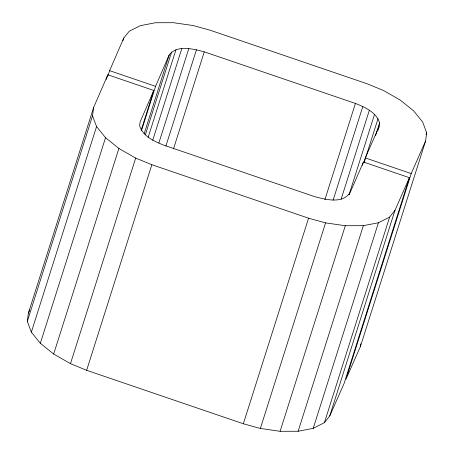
<?xml version="1.0" encoding="UTF-8"?>
<svg xmlns="http://www.w3.org/2000/svg" width="454" height="454" viewBox="0 0 454 454"><rect width="100%" height="100%" fill="white"/><g stroke="black" fill="none" stroke-linecap="round" stroke-linejoin="round"><path stroke-width="0.68" d="M349.188 194.687L363.45 162.016L409.389 177.69L344.177 383.267L329.763 415.909L324.411 422.685L313.215 428.332L298.13 431.255L280.101 431.3L260.363 428.457L243.344 423.775L86.64 370.294L70.472 363.654L53.674 354.029L40.332 343.281L31.343 332.141L27.331 321.364L28.375 313.181L93.586 107.609L107.825 74.779L153.77 90.454L141.154 130.224M27.331 321.364L92.542 115.793L93.586 107.609M377.83 130.604L379.113 126.558L379.578 122.892C376.389 112.223 364.937 107.212 355.414 103.433L204.272 51.847C193.478 49.004 177.179 44.475 169.149 54.996L155.557 86.339L141.444 130.82M108.12 75.375L109.613 70.659L123.794 37.966L129.208 31.275L140.326 25.668L155.41 22.745L173.439 22.7L193.177 25.543L210.196 30.225L367.36 83.859L383.528 90.505L400.326 100.13L413.668 110.878L422.657 122.018L426.669 132.789L425.631 140.922L411.205 173.581L345.993 379.158L360.419 346.498L360.765 343.786M106.332 79.495L107.825 74.779M122.938 40.667L123.794 37.966M31.343 332.141L96.56 126.564L92.542 115.793M40.332 343.281L105.544 137.704L96.56 126.564M53.674 354.029L118.891 148.452L105.544 137.704M70.472 363.654L135.684 158.077L118.891 148.452M144.134 133.856L169.149 54.996M145.331 134.832L171.635 51.926M148.152 137.375L175.948 49.747M152.726 140.28L181.804 48.612M86.64 370.294L151.852 164.717L135.684 158.077M158.872 142.959L188.802 48.595M165.892 146.086L196.469 49.702M173.479 148.906L204.272 51.847M243.344 423.775L308.561 218.198L325.575 222.88L345.312 225.723L363.342 225.683L378.426 222.755L389.623 217.108L394.974 210.338L409.389 177.69M324.843 199.817L355.414 103.433M260.363 428.457L325.575 222.88M333.111 200.163L362.831 106.474M341.13 199.181L369.352 110.214M349.086 194.596L374.533 114.385M362.383 165.387L363.45 162.016M363.767 162.623L365.266 157.907L379.113 126.558M364.119 162.521L378.017 118.71M280.101 431.3L345.312 225.723M375.515 135.701L379.578 122.892M298.13 431.255L363.342 225.683M313.215 428.332L378.426 222.755M324.411 422.685L389.623 217.108M329.763 415.909L394.974 210.338M426.028 134.81L426.669 132.789M360.419 346.498L425.631 140.922M28.375 313.181L29.771 309.963M153.77 90.454L140.116 121.933L139.633 125.69C142.823 136.353 154.275 141.37 163.798 145.149L314.48 196.576C325.263 199.402 341.703 204.005 349.614 193.342M109.613 70.659L155.557 86.339M365.266 157.907L411.205 173.581M151.852 164.717L308.561 218.198"/></g></svg>
